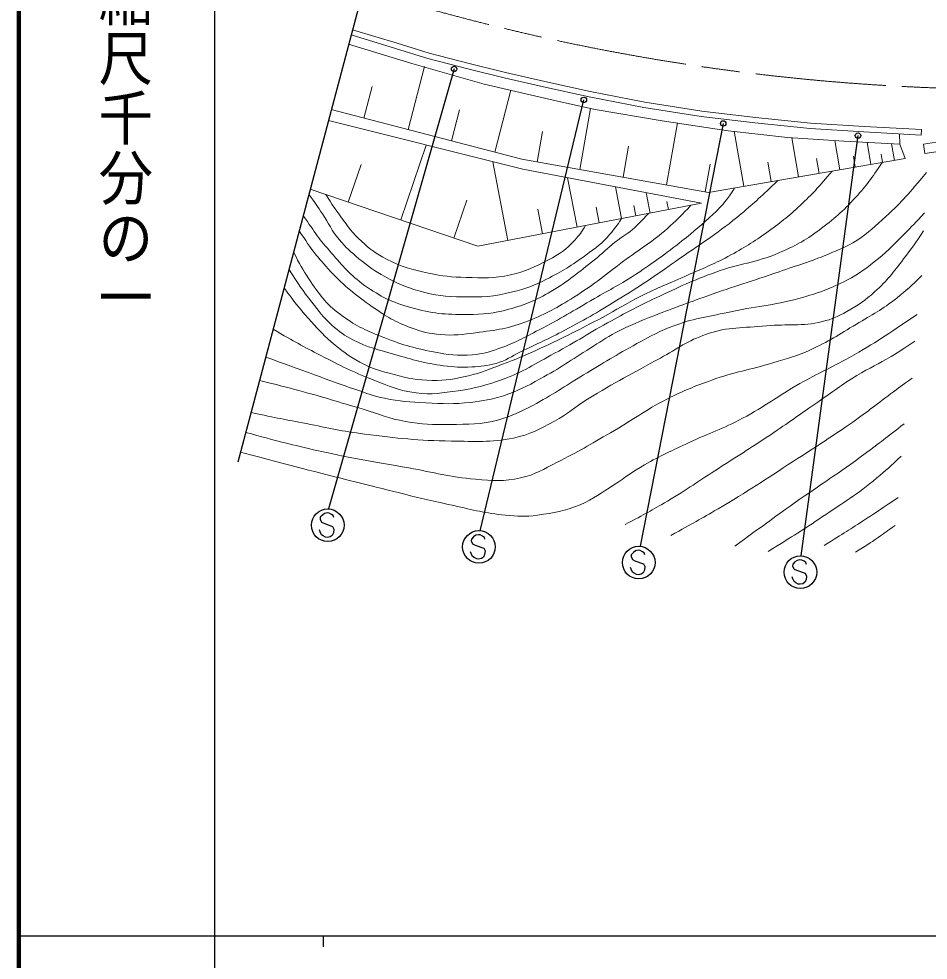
# Model space of a CAD drawing. Units: millimetres, scale not verified. Extents: x 40000 to 680000, y 20000 to 380000.
# Drawn here: x 40000 to 123658, y 202759 to 289338 of the extents above; entities that cross this region are included whole.
import ezdxf
from ezdxf.enums import TextEntityAlignment as Align

# ---------------------------------------------------------------- set-up
doc = ezdxf.new("R2010")
doc.units = ezdxf.units.MM
doc.header["$LTSCALE"] = 1000
doc.linetypes.add('CHAIN', pattern=[18.5, 12, -1.5, 3.5, -1.5])
for name, color, linetype, lineweight in [('M-BMK', 2, 'CHAIN', 13), ('M-BMK-OTRS', 5, 'Continuous', 25), ('M-STR-STRC', 7, 'Continuous', 25), ('M-TTL', 2, 'Continuous', 140), ('M-TTL-BAND', 7, 'Continuous', 25), ('M-WORK', 1, 'Continuous', 13)]:
    doc.layers.add(name, color=color, linetype=linetype, lineweight=lineweight)
doc.styles.add('@ＭＳ ゴシック', font='')
doc.styles.get('@ＭＳ ゴシック').set_extended_font_data('@MS Gothic')

msp = doc.modelspace()

# ---------------------------------------------------------------- linework, layer by layer
at = {"layer": 'M-BMK'}
msp.add_arc((131690, 482847), 200000, 252.53898, 281.67149, dxfattribs=at)
at = {"layer": 'M-BMK-OTRS'}
msp.add_line((71679, 292063), (60155, 248564), dxfattribs=at)
at = {"layer": 'M-STR-STRC'}
for p, q in [((80044, 284728), (68495, 244261)), ((82445, 242260), (91979, 281886)), ((104799, 279714), (97148, 240822)), ((111962, 239946), (117206, 278599)), ((67734, 243492), (67710, 243322)), ((67710, 243322), (67839, 243048)), ((67927, 243700), (67734, 243492)), ((68123, 243840), (67927, 243700)), ((68372, 243890), (68123, 243840)), ((68546, 243866), (68372, 243890)), ((68762, 243757), (68546, 243866)), ((68927, 243646), (68762, 243757)), ((68979, 243479), (68927, 243646)), ((67839, 243048), (68066, 242938)), ((68066, 242938), (68864, 242657)), ((68864, 242657), (68985, 242398)), ((67715, 242159), (67656, 242324)), ((67842, 241893), (67715, 242159)), ((67997, 241783), (67842, 241893)), ((68216, 241671), (67997, 241783)), ((68396, 241645), (68216, 241671)), ((68648, 241689), (68396, 241645)), ((68835, 241833), (68648, 241689)), ((68941, 242057), (68835, 241833)), ((68985, 242398), (68941, 242057)), ((81833, 241702), (81641, 241494)), ((82030, 241842), (81833, 241702)), ((82279, 241892), (82030, 241842)), ((82452, 241868), (82279, 241892)), ((82669, 241759), (82452, 241868)), ((82834, 241648), (82669, 241759)), ((82885, 241480), (82834, 241648)), ((81641, 241494), (81617, 241324)), ((81617, 241324), (81746, 241050)), ((81746, 241050), (81972, 240940)), ((81972, 240940), (82771, 240659)), ((81622, 240161), (81563, 240326)), ((81748, 239895), (81622, 240161)), ((81903, 239785), (81748, 239895)), ((82741, 239835), (82554, 239691)), ((82847, 240059), (82741, 239835)), ((82771, 240659), (82891, 240400)), ((82891, 240400), (82847, 240059)), ((96346, 240055), (96322, 239885)), ((96322, 239885), (96451, 239611)), ((96539, 240264), (96346, 240055)), ((96735, 240403), (96539, 240264)), ((96984, 240454), (96735, 240403)), ((97158, 240429), (96984, 240454)), ((97374, 240321), (97158, 240429)), ((97539, 240209), (97374, 240321)), ((97591, 240042), (97539, 240209)), ((82122, 239672), (81903, 239785)), ((82303, 239647), (82122, 239672)), ((82554, 239691), (82303, 239647)), ((96451, 239611), (96678, 239502)), ((96678, 239502), (97476, 239220)), ((97476, 239220), (97597, 238961)), ((97597, 238961), (97553, 238620)), ((111212, 239176), (111188, 239006)), ((111188, 239006), (111317, 238732)), ((111404, 239384), (111212, 239176)), ((111601, 239524), (111404, 239384)), ((111850, 239574), (111601, 239524)), ((112023, 239550), (111850, 239574)), ((112240, 239442), (112023, 239550)), ((112405, 239330), (112240, 239442)), ((112457, 239163), (112405, 239330)), ((96327, 238723), (96269, 238888)), ((96454, 238456), (96327, 238723)), ((96609, 238346), (96454, 238456)), ((96828, 238234), (96609, 238346)), ((97008, 238209), (96828, 238234)), ((97260, 238252), (97008, 238209)), ((97447, 238396), (97260, 238252)), ((97553, 238620), (97447, 238396)), ((111317, 238732), (111543, 238622)), ((111543, 238622), (112342, 238341)), ((112342, 238341), (112463, 238082)), ((111193, 237844), (111134, 238008)), ((111319, 237577), (111193, 237844)), ((111474, 237467), (111319, 237577)), ((111694, 237355), (111474, 237467)), ((111874, 237330), (111694, 237355)), ((112125, 237373), (111874, 237330)), ((112312, 237517), (112125, 237373)), ((112418, 237741), (112312, 237517)), ((112463, 238082), (112418, 237741))]:
    msp.add_line(p, q, dxfattribs=at)
for centre, radius in [((80044, 284728), 250), ((91979, 281886), 250), ((104799, 279714), 250), ((117206, 278599), 250), ((68421, 242763), 1500), ((82328, 240765), 1500), ((97033, 239326), 1500), ((111899, 238447), 1500)]:
    msp.add_circle(centre, radius, dxfattribs=at)
at = {"layer": 'M-TTL'}
msp.add_line((40000, 380000), (40000, 20000), dxfattribs=at)
at = {"layer": 'M-TTL-BAND'}
for p, q in [((58000, 370000), (58000, 20000)), ((40000, 205000), (579000, 205000)), ((68000, 205000), (68000, 204000))]:
    msp.add_line(p, q, dxfattribs=at)
at = {"layer": 'M-WORK'}
for p, q in [((70711, 288338), (74813, 287085)), ((70565, 287860), (74667, 286606)), ((70343, 287022), (76159, 285234)), ((74667, 286606), (77624, 285701)), ((74813, 287085), (77760, 286182)), ((77760, 286182), (81423, 285226)), ((75807, 279155), (77325, 284955)), ((76159, 285234), (82802, 283334)), ((77624, 285701), (81300, 284742)), ((81423, 285226), (84772, 284402)), ((81300, 284742), (84657, 283916)), ((84772, 284402), (88390, 283578)), ((71747, 280217), (72505, 283117)), ((82802, 283334), (89551, 281753)), ((84657, 283916), (88280, 283090)), ((88390, 283578), (92564, 282647)), ((83786, 277067), (85278, 282767)), ((88280, 283090), (92463, 282157)), ((92564, 282647), (97593, 281682)), ((89551, 281753), (93032, 280990)), ((92463, 282157), (97506, 281189)), ((97593, 281682), (102832, 280850)), ((86274, 276416), (68748, 281001)), ((79797, 278111), (80542, 280961)), ((91603, 275474), (92596, 281090)), ((93032, 280990), (99177, 279942)), ((97506, 281189), (102764, 280355)), ((102832, 280850), (107773, 280266)), ((68483, 279999), (86354, 275497)), ((99177, 279942), (105251, 279036)), ((99595, 274062), (100604, 279770)), ((102764, 280355), (107719, 279769)), ((107719, 279769), (112798, 279254)), ((107773, 280266), (112840, 279752)), ((112840, 279752), (117765, 279433)), ((87673, 276169), (88169, 278977)), ((105251, 279036), (110704, 278414)), ((106688, 273933), (105819, 279002)), ((112798, 279254), (117736, 278934)), ((117736, 278934), (123011, 278650)), ((117765, 279433), (123037, 279149)), ((123037, 279149), (123011, 278650)), ((110704, 278414), (115907, 278077)), ((111721, 274796), (111105, 278391)), ((115520, 275447), (115055, 278161)), ((115907, 278077), (121058, 277810)), ((118387, 275938), (118036, 277987)), ((121058, 277810), (121021, 278757)), ((124431, 278000), (123223, 277818)), ((75135, 270839), (77479, 277733)), ((95599, 274768), (96103, 277622)), ((120552, 276309), (120287, 277855)), ((121058, 277810), (121537, 276478)), ((123223, 277818), (123354, 276943)), ((123354, 276943), (124562, 277125)), ((84998, 268955), (83608, 276189)), ((103457, 273379), (86274, 276416)), ((121537, 276478), (103457, 273379)), ((113620, 275121), (113388, 276478)), ((116954, 275693), (116778, 276717)), ((119470, 276124), (119337, 276897)), ((70310, 272480), (71482, 275927)), ((86354, 275497), (102818, 272380)), ((103140, 273435), (103587, 275967)), ((109204, 274364), (108896, 276162)), ((91354, 270176), (90481, 274716)), ((82238, 268424), (66806, 273671)), ((95442, 270962), (94881, 273883)), ((98073, 271468), (97712, 273347)), ((80017, 269179), (81203, 272666)), ((102818, 272380), (82238, 268424)), ((93398, 270569), (93117, 272030)), ((96758, 271215), (96577, 272155)), ((99765, 271793), (99621, 272545)), ((88176, 269566), (87740, 271835))]:
    msp.add_line(p, q, dxfattribs=at)
for points, knots in [([(63393, 260786), (65469, 259590), (66044, 259263), (67790, 258375), (69632, 257437), (70655, 256876), (72585, 256137), (74093, 255559), (74941, 255147), (76542, 254938), (78045, 254742), (78918, 254918), (80418, 255138), (82044, 255376), (82950, 255614), (84494, 256177), (86461, 256894), (87443, 257585), (89289, 258574), (91366, 259687), (92457, 260441), (94524, 261572), (96111, 262439), (97007, 262914), (98640, 263689), (100743, 264689), (101929, 265244), (104115, 266047), (106335, 266863), (107738, 266867), (109909, 267805), (111423, 268460), (112260, 268901), (113586, 269883), (115015, 270943), (115786, 271603), (116982, 272920), (118038, 274084), (118391, 274580), (119426, 276116)], [0, 0, 0, 0, 1, 1, 1, 2, 2, 2, 3, 3, 3, 4, 4, 4, 5, 5, 5, 6, 6, 6, 7, 7, 7, 8, 8, 8, 9, 9, 9, 10, 10, 10, 11, 11, 11, 12, 12, 12, 13, 13, 13, 13]), ([(64401, 264589), (65418, 263231), (65706, 262830), (66642, 261786), (67428, 260909), (67848, 260389), (68747, 259628), (69709, 258813), (70270, 258355), (71384, 257763), (72538, 257150), (73261, 256941), (74528, 256618), (75864, 256276), (76639, 256103), (78018, 256085), (79339, 256067), (80088, 256203), (81374, 256505), (82592, 256791), (83234, 257097), (84405, 257535), (85833, 258069), (86621, 258401), (88005, 259039), (90259, 260078), (91495, 260718), (93688, 261881), (95060, 262608), (95786, 263095), (97169, 263799), (98824, 264641), (99814, 264981), (101503, 265752), (102962, 266419), (103823, 266707), (105233, 267475), (106732, 268292), (107559, 268786), (108944, 269784), (110236, 270714), (110932, 271283), (112088, 272377), (113228, 273456), (113601, 273893), (114817, 275326)], [0, 0, 0, 0, 1, 1, 1, 2, 2, 2, 3, 3, 3, 4, 4, 4, 5, 5, 5, 6, 6, 6, 7, 7, 7, 8, 8, 8, 9, 9, 9, 10, 10, 10, 11, 11, 11, 12, 12, 12, 13, 13, 13, 14, 14, 14, 15, 15, 15, 15]), ([(62716, 258231), (64593, 257549), (65064, 257378), (66570, 256834), (68306, 256207), (69264, 255812), (71019, 255236), (72032, 254903), (72583, 254641), (73629, 254437), (75099, 254150), (75944, 254085), (77439, 254011), (79050, 253930), (79966, 253879), (81568, 254064), (82760, 254201), (83437, 254308), (84579, 254677), (85961, 255123), (86684, 255531), (87962, 256222), (89819, 257226), (90771, 257942), (92571, 259046), (93487, 259607), (93966, 259981), (94915, 260484), (96270, 261202), (97087, 261489), (98512, 262056), (100369, 262795), (101424, 263172), (103307, 263841), (105884, 264756), (107357, 265183), (109941, 266079), (111695, 266687), (112701, 266968), (114416, 267677), (115483, 268118), (116108, 268335), (117080, 268956), (118227, 269688), (118760, 270257), (119771, 271167), (121363, 272601), (121840, 273235), (123501, 275190)], [0, 0, 0, 0, 1, 1, 1, 2, 2, 2, 3, 3, 3, 4, 4, 4, 5, 5, 5, 6, 6, 6, 7, 7, 7, 8, 8, 8, 9, 9, 9, 10, 10, 10, 11, 11, 11, 12, 12, 12, 13, 13, 13, 14, 14, 14, 15, 15, 15, 16, 16, 16, 16]), ([(64854, 266300), (65794, 264838), (66058, 264395), (66958, 263269), (67640, 262416), (67979, 261887), (68797, 261164), (69491, 260551), (69915, 260226), (70741, 259806), (72155, 259086), (73053, 258912), (74578, 258474), (76312, 257975), (77291, 257676), (79080, 257435), (80081, 257299), (80655, 257288), (81664, 257328), (82546, 257363), (83052, 257409), (83902, 257648), (84843, 257912), (85285, 258291), (86166, 258713), (87765, 259480), (88672, 259889), (90242, 260711), (92294, 261787), (93412, 262453), (95384, 263669), (97548, 265003), (98709, 265833), (100792, 267292), (103025, 268856), (104356, 269636), (106440, 271394), (107803, 272544), (108278, 272965), (109816, 274469)], [0, 0, 0, 0, 1, 1, 1, 2, 2, 2, 3, 3, 3, 4, 4, 4, 5, 5, 5, 6, 6, 6, 7, 7, 7, 8, 8, 8, 9, 9, 9, 10, 10, 10, 11, 11, 11, 12, 12, 12, 13, 13, 13, 13]), ([(65280, 267907), (65843, 266731), (66065, 266351), (66682, 265424), (67628, 263999), (68214, 263167), (69586, 262147), (70923, 261152), (71794, 260739), (73342, 260122), (75156, 259399), (76219, 259073), (78137, 258710), (79521, 258448), (80330, 258328), (81734, 258444), (82670, 258521), (83190, 258671), (84078, 258976), (85619, 259506), (86410, 259994), (87861, 260735), (89895, 261773), (90972, 262470), (92950, 263612), (94464, 264486), (95357, 264907), (96813, 265876), (98493, 266996), (99404, 267671), (100995, 268913), (102170, 269831), (102813, 270369), (103899, 271391), (104489, 271947), (104809, 272279), (105284, 272936), (105519, 273261), (105606, 273380), (105852, 273790)], [0, 0, 0, 0, 1, 1, 1, 2, 2, 2, 3, 3, 3, 4, 4, 4, 5, 5, 5, 6, 6, 6, 7, 7, 7, 8, 8, 8, 9, 9, 9, 10, 10, 10, 11, 11, 11, 12, 12, 12, 13, 13, 13, 13]), ([(66686, 273217), (67296, 272346), (67453, 272119), (67932, 271407), (68550, 270490), (68763, 269879), (69477, 269036), (70115, 268283), (70527, 267904), (71289, 267278), (72168, 266556), (72694, 266182), (73686, 265626), (74838, 264981), (75535, 264684), (76803, 264320), (78329, 263884), (79240, 263786), (80826, 263761), (82625, 263733), (83662, 263782), (85408, 264214), (86681, 264528), (87386, 264789), (88552, 265386), (90020, 266138), (90814, 266629), (92149, 267597), (93086, 268277), (93634, 268662), (94386, 269542), (94835, 270067), (95005, 270282), (95440, 270962)], [0, 0, 0, 0, 1, 1, 1, 2, 2, 2, 3, 3, 3, 4, 4, 4, 5, 5, 5, 6, 6, 6, 7, 7, 7, 8, 8, 8, 9, 9, 9, 10, 10, 10, 11, 11, 11, 11]), ([(68240, 273184), (68871, 272193), (69059, 271909), (69639, 271131), (70324, 270211), (70662, 269636), (71521, 268876), (72349, 268143), (72840, 267732), (73830, 267242), (75259, 266534), (76139, 266264), (77702, 265945), (79029, 265675), (79793, 265583), (81148, 265554), (82745, 265520), (83671, 265444), (85232, 265785), (86662, 266098), (87419, 266488), (88714, 267171), (89762, 267723), (90360, 268096), (91147, 268982), (91581, 269472), (91757, 269688), (92146, 270329)], [0, 0, 0, 0, 1, 1, 1, 2, 2, 2, 3, 3, 3, 4, 4, 4, 5, 5, 5, 6, 6, 6, 7, 7, 7, 8, 8, 8, 9, 9, 9, 9]), ([(65789, 269830), (66997, 268043), (67414, 267446), (68680, 266110), (70031, 264684), (70906, 263984), (72516, 262859), (73818, 261950), (74602, 261478), (76086, 260915), (77103, 260528), (77720, 260397), (78803, 260302), (80059, 260191), (80777, 260295), (82027, 260462), (83951, 260719), (85070, 260840), (86876, 261554), (88589, 262232), (89496, 262761), (91058, 263738), (93029, 264971), (94010, 265847), (95880, 267228), (97476, 268407), (98472, 268947), (99930, 270292), (100701, 271004), (100982, 271265), (101831, 272190)], [0, 0, 0, 0, 1, 1, 1, 2, 2, 2, 3, 3, 3, 4, 4, 4, 5, 5, 5, 6, 6, 6, 7, 7, 7, 8, 8, 8, 9, 9, 9, 10, 10, 10, 10]), ([(62145, 256074), (63900, 255644), (64360, 255523), (65774, 255146), (68098, 254526), (69377, 254097), (71688, 253428), (73202, 252990), (74010, 252569), (75564, 252309), (77138, 252046), (78045, 251995), (79640, 252029), (81412, 252067), (82450, 251989), (84156, 252469), (85428, 252826), (86097, 253183), (87273, 253787), (89165, 254760), (90117, 255501), (91948, 256585), (93863, 257718), (94905, 258406), (96863, 259462), (98191, 260177), (98923, 260625), (100340, 261140), (102333, 261864), (103545, 261960), (105615, 262419), (108179, 262988), (109690, 262994), (112209, 263738), (113801, 264208), (114684, 264544), (116165, 265296), (117396, 265922), (118000, 266436), (119082, 267294), (120077, 268083), (120543, 268634), (121440, 269532), (122188, 270282), (122430, 270536), (123318, 271490)], [0, 0, 0, 0, 1, 1, 1, 2, 2, 2, 3, 3, 3, 4, 4, 4, 5, 5, 5, 6, 6, 6, 7, 7, 7, 8, 8, 8, 9, 9, 9, 10, 10, 10, 11, 11, 11, 12, 12, 12, 13, 13, 13, 14, 14, 14, 15, 15, 15, 15]), ([(66166, 271253), (67280, 269600), (67632, 269080), (68737, 267821), (69844, 266561), (70445, 265794), (71814, 264824), (73313, 263763), (74283, 263285), (76050, 262786), (78017, 262230), (79201, 262129), (81245, 262147), (82755, 262160), (83625, 262227), (85081, 262626), (86666, 263061), (87541, 263431), (88957, 264265), (90623, 265245), (91436, 265986), (92954, 267182), (93716, 267783), (94080, 268196), (94845, 268794), (95455, 269270), (95854, 269464), (96443, 269966), (97062, 270493), (97265, 270720), (97915, 271438)], [0, 0, 0, 0, 1, 1, 1, 2, 2, 2, 3, 3, 3, 4, 4, 4, 5, 5, 5, 6, 6, 6, 7, 7, 7, 8, 8, 8, 9, 9, 9, 10, 10, 10, 10]), ([(61364, 253126), (63825, 252614), (64461, 252483), (66453, 252104), (68540, 251707), (69699, 251409), (71808, 251145), (74915, 250756), (76669, 250552), (79800, 250506), (82035, 250473), (83323, 250347), (85514, 250785), (87072, 251097), (87873, 251589), (89271, 252344), (90520, 253019), (91100, 253595), (92308, 254342), (94870, 255927), (96379, 256692), (99021, 258138), (100656, 259033), (101497, 259724), (103257, 260336), (105311, 261050), (106609, 260872), (108772, 261095), (110781, 261303), (111966, 261009), (113927, 261495), (114844, 261722), (115343, 261948), (116165, 262414), (117246, 263027), (117837, 263422), (118762, 264252), (119923, 265293), (120445, 266017), (121400, 267249), (122161, 268232), (122412, 268593), (123238, 269847)], [0, 0, 0, 0, 1, 1, 1, 2, 2, 2, 3, 3, 3, 4, 4, 4, 5, 5, 5, 6, 6, 6, 7, 7, 7, 8, 8, 8, 9, 9, 9, 10, 10, 10, 11, 11, 11, 12, 12, 12, 13, 13, 13, 14, 14, 14, 14]), ([(60880, 251300), (63838, 250482), (64655, 250276), (67097, 249711), (70504, 248924), (72449, 248654), (75889, 248033), (78273, 247603), (79589, 247199), (82003, 246994), (83621, 246857), (84573, 246762), (86159, 247114), (87552, 247423), (88235, 247925), (89516, 248553), (91485, 249518), (92528, 250179), (94431, 251270), (96495, 252454), (97550, 253297), (99666, 254387), (101202, 255178), (102120, 255510), (103742, 256105), (105889, 256894), (107196, 257012), (109376, 257704), (110712, 258128), (111502, 258271), (112773, 258862), (114509, 259670), (115408, 260273), (117049, 261260), (118529, 262151), (119414, 262581), (120765, 263658), (121716, 264416), (122056, 264718), (123083, 265736)], [0, 0, 0, 0, 1, 1, 1, 2, 2, 2, 3, 3, 3, 4, 4, 4, 5, 5, 5, 6, 6, 6, 7, 7, 7, 8, 8, 8, 9, 9, 9, 10, 10, 10, 11, 11, 11, 12, 12, 12, 13, 13, 13, 13]), ([(60401, 249490), (65558, 248120), (66882, 247763), (71054, 246724), (74544, 245855), (76491, 245333), (80005, 244566), (81850, 244164), (82880, 243872), (84760, 243687), (85910, 243574), (86574, 243525), (87717, 243687), (89277, 243908), (90181, 244038), (91634, 244646), (92937, 245192), (93552, 245735), (94751, 246485), (95859, 247177), (96413, 247674), (97548, 248323), (99106, 249213), (100042, 249595), (101664, 250361), (103571, 251262), (104714, 251613), (106579, 252599), (108709, 253725), (109762, 254600), (111854, 255795), (113600, 256793), (114658, 257205), (116409, 258193), (118921, 259611), (119730, 260192), (122643, 262149)], [0, 0, 0, 0, 1, 1, 1, 2, 2, 2, 3, 3, 3, 4, 4, 4, 5, 5, 5, 6, 6, 6, 7, 7, 7, 8, 8, 8, 9, 9, 9, 10, 10, 10, 11, 11, 11, 12, 12, 12, 12]), ([(95776, 242825), (97656, 243819), (98168, 244101), (99666, 244983), (101539, 246085), (102527, 246803), (104354, 247980), (106357, 249269), (107492, 249971), (109470, 251297), (111063, 252365), (111923, 253010), (113506, 254094), (114906, 255052), (115652, 255651), (117102, 256531), (118309, 257264), (119056, 257552), (120259, 258290), (121115, 258815), (121401, 258999), (122417, 259688)], [0, 0, 0, 0, 1, 1, 1, 2, 2, 2, 3, 3, 3, 4, 4, 4, 5, 5, 5, 6, 6, 6, 7, 7, 7, 7]), ([(99979, 241832), (102094, 242973), (102658, 243298), (104348, 244283), (107111, 245895), (108587, 246917), (111274, 248652), (113306, 249965), (114450, 250691), (116443, 252062), (117945, 253096), (118735, 253747), (120199, 254833), (120970, 255405), (121211, 255584), (122170, 256298)], [0, 0, 0, 0, 1, 1, 1, 2, 2, 2, 3, 3, 3, 4, 4, 4, 5, 5, 5, 5]), ([(105866, 240833), (108513, 242766), (109192, 243259), (111341, 244790), (113870, 246591), (115366, 247489), (117855, 249345), (119274, 250403), (119741, 250752), (121451, 252102)], [0, 0, 0, 0, 1, 1, 1, 2, 2, 2, 3, 3, 3, 3]), ([(108943, 240354), (111365, 241850), (112018, 242256), (113939, 243551), (115924, 244890), (117100, 245566), (118934, 247107), (119831, 247861), (120151, 248127), (121171, 249105)], [0, 0, 0, 0, 1, 1, 1, 2, 2, 2, 3, 3, 3, 3]), ([(114098, 240913), (115944, 242059), (116426, 242353), (117895, 243311), (119073, 244079), (119450, 244331), (120892, 245309)], [0, 0, 0, 0, 1, 1, 1, 2, 2, 2, 2]), ([(116976, 240274), (117984, 240913), (118256, 241081), (119054, 241633), (119670, 242059), (119870, 242203), (120612, 242752)], [0, 0, 0, 0, 1, 1, 1, 2, 2, 2, 2])]:
    msp.add_open_spline(points, degree=3, knots=knots, dxfattribs=at)

# ---------------------------------------------------------------- texts
at = {"layer": 'M-TTL-BAND', "style": '@ＭＳ ゴシック', "width": 1.1}
msp.add_text('縮尺千分の一', height=3666, rotation=270, dxfattribs=at).set_placement((49777, 261030), align=Align.MIDDLE_RIGHT)

doc.saveas('drawing.dxf')
